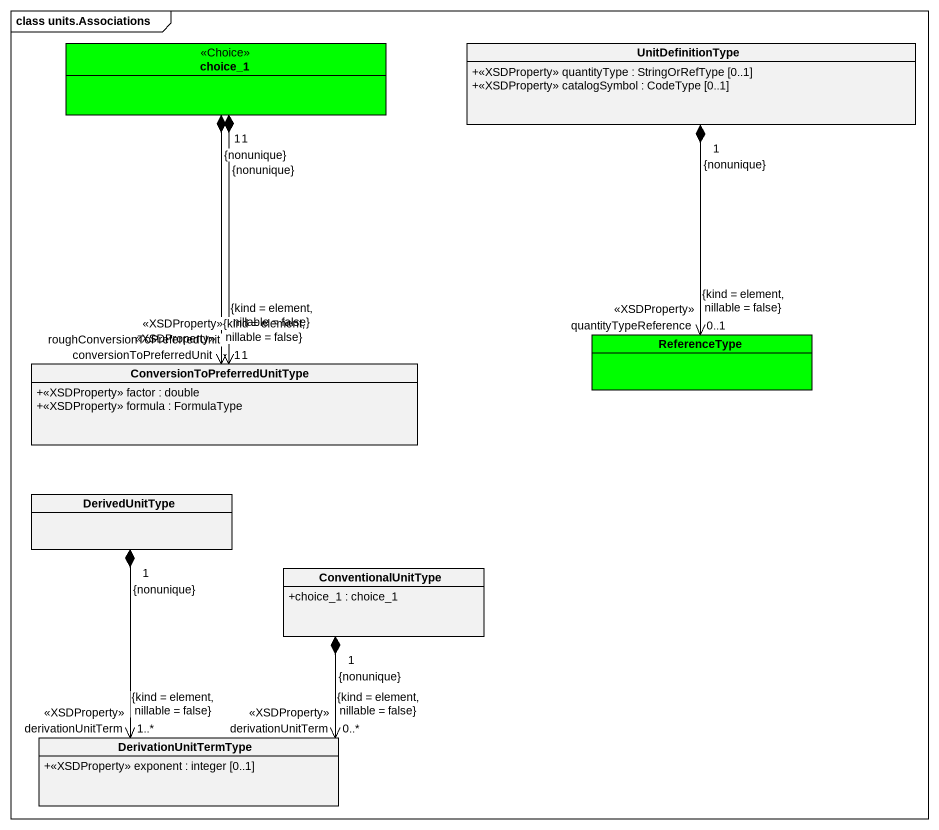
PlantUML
@startuml
mainframe class units.Associations
hide circle
hide empty members
skinparam classAttributeIconSize 0
class choice_1 <<Choice>> #00FF00
class UnitDefinitionType {
  +<<XSDProperty>> quantityType : StringOrRefType [0..1]
  +<<XSDProperty>> catalogSymbol : CodeType [0..1]
}
class "ConversionToPreferredUnitType" as ConversionToPreferredUnitTyp {
  +<<XSDProperty>> factor : double
  +<<XSDProperty>> formula : FormulaType
}
class ReferenceType #00FF00
class DerivedUnitType
class ConventionalUnitType {
  +choice_1 : choice_1
}
class DerivationUnitTermType {
  +<<XSDProperty>> exponent : integer [0..1]
}
choice_1 "1\n{nonunique}" *--> "conversionToPreferredUnit\n<<XSDProperty>>\n1\n{kind = element, nillable = false}" ConversionToPreferredUnitTyp
choice_1 "1\n{nonunique}" *--> "roughConversionToPreferredUnit\n<<XSDProperty>>\n1\n{kind = element, nillable = false}" ConversionToPreferredUnitTyp
UnitDefinitionType "1\n{nonunique}" *--> "quantityTypeReference\n<<XSDProperty>>\n0..1\n{kind = element, nillable = false}" ReferenceType
DerivedUnitType "1\n{nonunique}" *--> "derivationUnitTerm\n<<XSDProperty>>\n1..*\n{kind = element, nillable = false}" DerivationUnitTermType
ConventionalUnitType "1\n{nonunique}" *--> "derivationUnitTerm\n<<XSDProperty>>\n0..*\n{kind = element, nillable = false}" DerivationUnitTermType
@enduml
